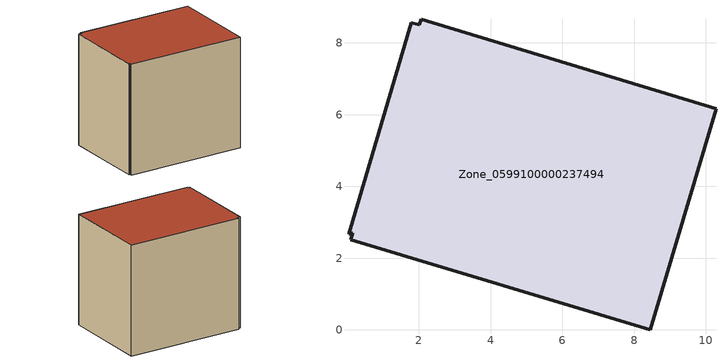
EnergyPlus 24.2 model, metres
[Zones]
Zone_0599100000237494
 floor ground (C_G): 2.01,8.51 2.06,8.66 10.28,6.17 8.44,0 0.1,2.52 0.16,2.71 0.04,2.66 1.79,8.56 z0.46
 wall outside (C_F): 1.79,8.56 0.04,2.66 0.16,2.71 0.1,2.52 8.44,0 10.28,6.17 2.06,8.66 2.01,8.51 1.79,8.56 z0.46:8.53
 roof outside (C_R): 2.06,8.66 2.01,8.51 1.79,8.56 0.04,2.66 0.16,2.71 0.1,2.52 8.44,0 10.28,6.17 z8.53
[BUILDING]
Pand.0599100000237494: North Axis=0; Terrain=City; Loads Convergence Tolerance Value=0.04; Temperature Convergence Tolerance Value=0.4; Solar Distribution=FullExterior; Maximum Number of Warmup Days=25; Minimum Number of Warmup Days=1
[Site:Location]
Rotterdam.The.Hague.AP_ZH_NLD Design_Conditions: Latitude=51.96; Longitude=4.45; Time Zone=1; Elevation=-4.5
[SITE:GROUNDTEMPERATURE:BUILDINGSURFACE]
18, 18, 18, 18, 18, 18, 18, 18, 18, 18, 18, 18
[MATERIAL] Thermal Absorptance=0.9; Solar Absorptance=0.7; Visible Absorptance=0.7
Name | Roughness | Thickness | Conductivity | Density | Specific Heat
G.TI.1965-1974 | MediumSmooth | 0.15 | 0.882353 | 540 | 1210
F.TI.1965-1974 | Rough | 0.3 | 0.697674 | 1920 | 840
R.TI.1965-1974 | MediumRough | 0.2 | 0.232558 | 1500 | 1000
[CONSTRUCTION]
C_G: G.TI.1965-1974
C_F: F.TI.1965-1974
C_R: R.TI.1965-1974
[ZONE]
Zone_0599100000237494: Type=1; Multiplier=1; Ceiling Height=Autocalculate; Volume=Autocalculate; Floor Area=autocalculate; Part of Total Floor Area=Yes
[ZONEINFILTRATION:DESIGNFLOWRATE]
Infil_Zone_0599100000237494: Zone or ZoneList or Space or SpaceList=Zone_0599100000237494; Schedule=AlwaysOn; Design Flow Rate Calculation Method=Flow/Area; Flow Rate per Floor Area=0.003; Constant Term Coefficient=1; Temperature Term Coefficient=0; Velocity Term Coefficient=0; Velocity Squared Term Coefficient=0
[HVACTEMPLATE:ZONE:IDEALLOADSAIRSYSTEM]
Zone_0599100000237494: Maximum Heating Supply Air Temperature=50; Minimum Cooling Supply Air Temperature=13; Maximum Heating Supply Air Humidity Ratio=0.0156; Minimum Cooling Supply Air Humidity Ratio=0.0077; Heating Limit=NoLimit; Cooling Limit=NoLimit; Dehumidification Control Type=ConstantSensibleHeatRatio; Cooling Sensible Heat Ratio=0.7; Dehumidification Setpoint=60; Humidification Control Type=None; Humidification Setpoint=30; Outdoor Air Method=None; Outdoor Air Flow Rate per Person=0.00944; Outdoor Air Flow Rate per Zone Floor Area=0; Outdoor Air Flow Rate per Zone=0; Demand Controlled Ventilation Type=None; Outdoor Air Economizer Type=NoEconomizer; Heat Recovery Type=None; Sensible Heat Recovery Effectiveness=0.7; Latent Heat Recovery Effectiveness=0.65
[ZONECONTROL:THERMOSTAT]
ThermostatControl_Zone_0599100000237494: Zone or ZoneList=Zone_0599100000237494; Control Type Schedule=DualSetpointControlType; Control 1=Thermostat_Zone_0599100000237494; Temperature Difference Between Cutout And Setpoint=0
[THERMOSTATSETPOINT:DUALSETPOINT]
Thermostat_Zone_0599100000237494: Heating Setpoint Temperature Schedule=HeatingSetpoint_Zone_0599100000237494; Cooling Setpoint Temperature Schedule=CoolingSetpoint_Zone_0599100000237494
[SCHEDULE:COMPACT]
HeatingSetpoint_Zone_0599100000237494: Through: 12/31, For: AllDays, Until: 24:00, 21
CoolingSetpoint_Zone_0599100000237494: Through: 12/31, For: AllDays, Until: 24:00, 24
DualSetpointControlType: Through: 12/31, For: AllDays, Until: 24:00, 4
AlwaysOn: Through: 12/31, For: AllDays, Until: 24:00, 1
